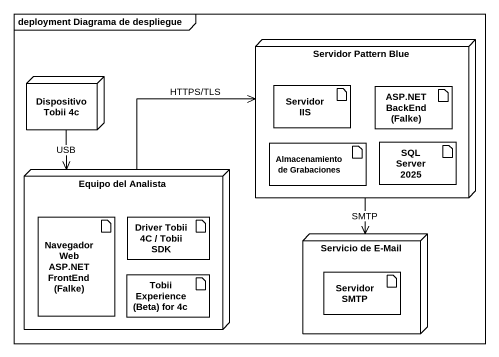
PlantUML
@startuml
mainframe deployment Diagrama de despliegue
node "Servidor Pattern Blue" as Servidor_Pattern_Blue {
  artifact "Servidor IIS" as Servidor_IIS
  artifact "ASP.NET BackEnd (Falke)" as ASP_NET_BackEnd_Falke
  artifact "Almacenamiento de Grabaciones" as Almacenamiento_de
  artifact "SQL Server 2025" as SQL_Server_2025
}
node "Dispositivo Tobii 4c" as Dispositivo_Tobii_4c
node "Equipo del Analista" as Equipo_del_Analista {
  artifact "Navegador Web ASP.NET FrontEnd (Falke)" as Navegador_Web_ASP_NET
  artifact "Driver Tobii 4C / Tobii SDK" as Driver_Tobii_4C_Tobii_SDK
  artifact "Tobii Experience (Beta) for 4c" as Tobii_Experience_Beta_for_4c
}
node "Servicio de E-Mail" as Servicio_de_E_Mail {
  artifact "Servidor SMTP" as Servidor_SMTP
}
Servidor_Pattern_Blue --> Servicio_de_E_Mail : SMTP
Dispositivo_Tobii_4c --> Equipo_del_Analista : USB
Equipo_del_Analista -right-> Servidor_Pattern_Blue : HTTPS/TLS
@enduml
